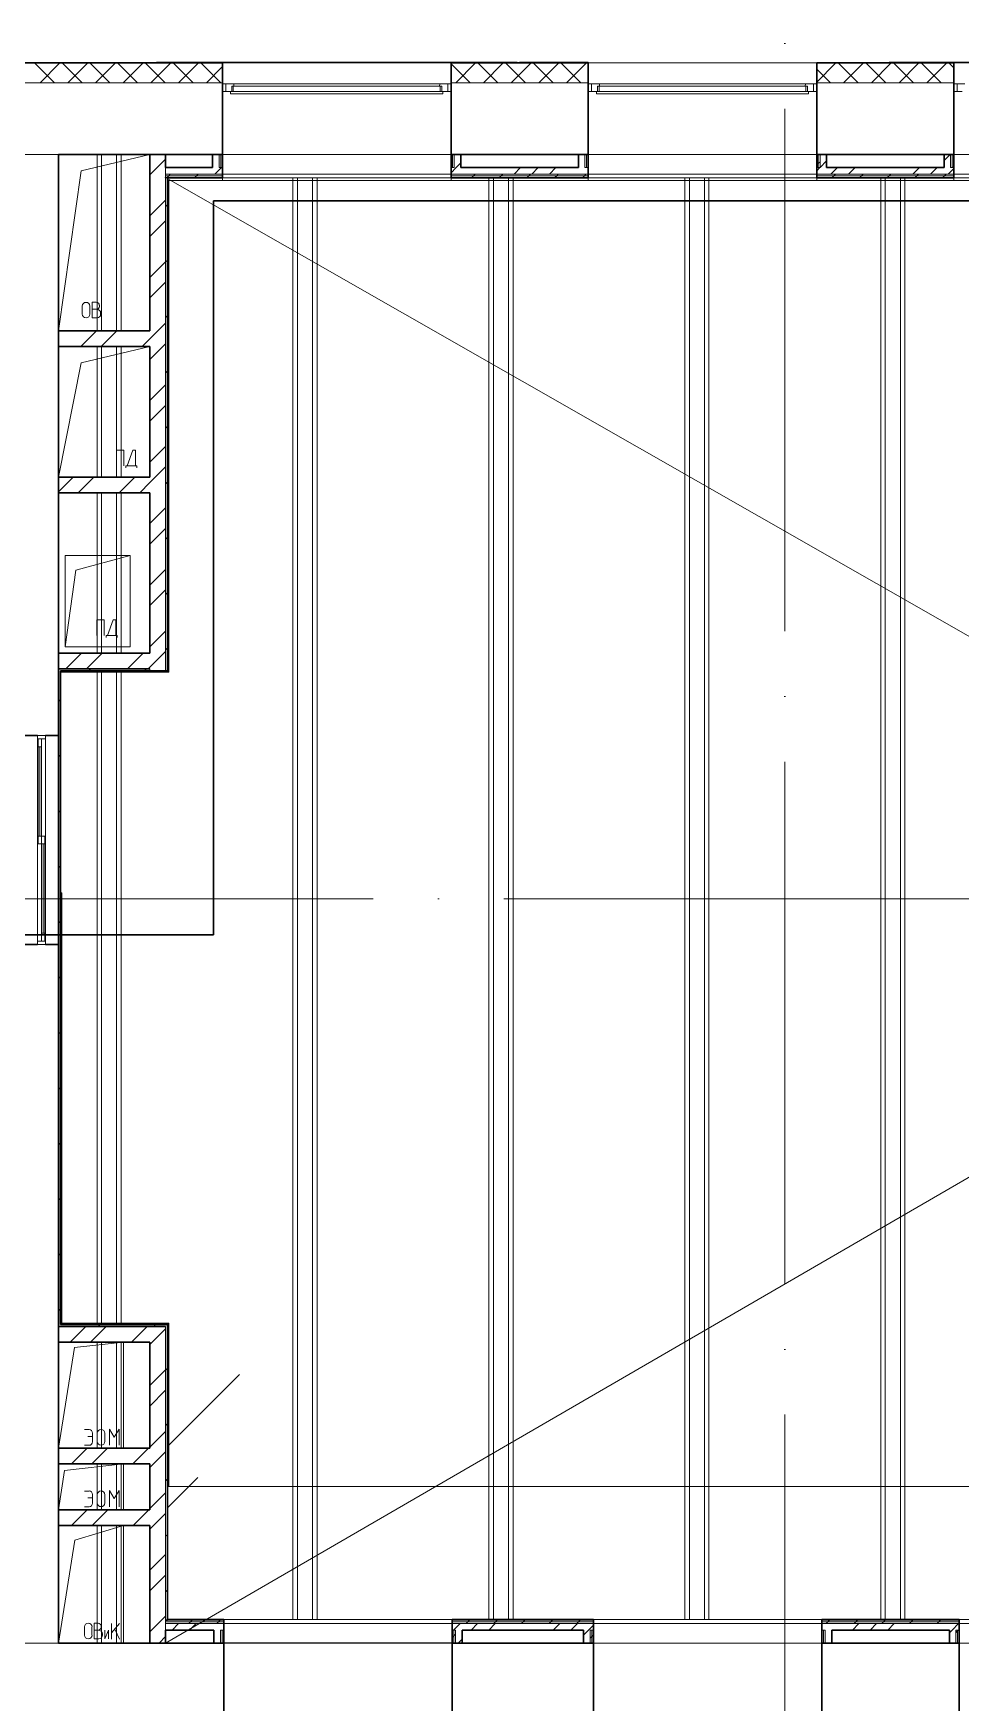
# Model space of a CAD drawing. Header units: millimetres. Extents: x -1073752 to 1436911, y -1379358 to 94781.
# Drawn here: x -885400 to -878302, y -1095843 to -1083060 of the extents above; entities that cross this region are included whole.
import ezdxf

# ---------------------------------------------------------------- set-up
doc = ezdxf.new("R2010")
doc.units = ezdxf.units.MM
doc.linetypes.add('ADSK_Линия сетки', pattern=[25, 20, -2.5, 0, -2.5])
doc.linetypes.add('ADSK_Сверху', pattern=[450, 300, -150])
for name, color, linetype, lineweight in [('_ Окна', 7, 'Continuous', 9), ('Оборудование', 7, 'Continuous', 18), ('Ограждение', 252, 'Continuous', 9), ('Окна', 7, 'Continuous', 9), ('Оси', 252, 'Continuous', 9), ('Перекрытие', 252, 'Continuous', 18), ('Стены внутренние', 7, 'Continuous', 18), ('Стены наружные', 7, 'Continuous', 18), ('Стены штриховка', 7, 'Continuous', 9)]:
    doc.layers.add(name, color=color, linetype=linetype, lineweight=lineweight)
doc.layers.add('PDF _АК RS-485', color=30, linetype='Continuous', true_color=0xff7f00)
doc.layers.add('Линии', color=7, linetype='Continuous', lineweight=9, true_color=0x00a600)
doc.layers.add('Стены', color=194, linetype='Continuous')

# ---------------------------------------------------------------- blocks, each defined once
blk = doc.blocks.new('Перекрытия 1 - Перекрытия 1-1698725-3 этаж копия 1')
at = {"layer": 'Перекрытие', "ltscale": 100}
for p, q in [((4199, 26760), (4199, 25410)), ((4234, 26760), (4234, 25410)), ((4349, 26760), (4349, 25410)), ((4384, 26760), (4384, 25410)), ((5699, 26580), (5699, 15540)), ((5734, 26580), (5734, 15540)), ((5849, 26580), (5849, 15540)), ((5884, 26580), (5884, 15540)), ((7199, 26580), (7199, 15540)), ((7234, 26580), (7234, 15540)), ((7349, 26580), (7349, 15540)), ((7384, 26580), (7384, 15540)), ((8699, 26580), (8699, 15540)), ((8734, 26580), (8734, 15540)), ((8849, 26580), (8849, 15540)), ((8884, 26580), (8884, 15540)), ((10199, 26580), (10199, 15540)), ((10234, 26580), (10234, 15540)), ((10349, 26580), (10349, 15540)), ((10384, 26580), (10384, 15540)), ((4199, 25290), (4199, 24290)), ((4234, 25290), (4234, 24290)), ((4349, 25290), (4349, 24290)), ((4384, 25290), (4384, 24290)), ((4199, 24170), (4199, 22940)), ((4234, 24170), (4234, 22940)), ((4349, 24170), (4349, 22940)), ((4384, 24170), (4384, 22940)), ((4199, 22805), (4199, 17800)), ((4234, 22805), (4234, 17800)), ((4349, 22805), (4349, 17800)), ((4384, 22805), (4384, 17800)), ((4199, 17665), (4199, 16853)), ((4234, 17665), (4234, 16853)), ((4349, 17665), (4349, 16853)), ((4384, 17665), (4384, 16853)), ((4199, 16733), (4199, 16383)), ((4234, 16733), (4234, 16383)), ((4349, 16733), (4349, 16383)), ((4384, 16733), (4384, 16383)), ((4199, 16263), (4199, 15360)), ((4234, 16263), (4234, 15360)), ((4349, 16263), (4349, 15360)), ((4384, 16263), (4384, 15360))]:
    blk.add_line(p, q, dxfattribs=at)
blk = doc.blocks.new('3 этаж')
at = {"color": 251, "lineweight": 18, "true_color": 0x636466}
for p, q in [((282086, 29237), (281561, 29112)), ((281386, 27887), (281561, 29112)), ((281568, 28014), (281568, 28076)), ((281625, 28014), (281625, 28076)), ((281675, 28105), (281645, 28105)), ((281645, 28105), (281645, 27985)), ((281679, 28052), (281645, 28052)), ((281699, 28072), (281699, 28082)), ((281709, 28012), (281709, 28022)), ((281645, 27985), (281682, 27985)), ((282086, 27767), (281561, 27642)), ((281386, 26767), (281561, 27642)), ((281886, 26973), (281829, 26973)), ((281829, 26853), (281829, 26973)), ((281886, 26853), (281886, 26973)), ((281955, 26973), (281911, 26853)), ((281975, 26973), (281955, 26973)), ((281975, 26853), (281975, 26973)), ((281901, 26853), (281901, 26838)), ((281911, 26853), (281901, 26853)), ((281911, 26853), (281975, 26853)), ((281975, 26853), (281985, 26853)), ((281985, 26853), (281985, 26838)), ((281436, 25467), (281436, 26167)), ((281436, 26167), (281936, 26167)), ((281436, 25467), (281436, 26167)), ((281436, 26167), (281936, 26167)), ((281936, 26167), (281519, 26055)), ((281936, 26167), (281936, 25467)), ((281936, 26167), (281936, 25467)), ((281436, 25467), (281519, 26055)), ((281736, 25673), (281679, 25673)), ((281679, 25553), (281679, 25673)), ((281736, 25553), (281736, 25673)), ((281805, 25673), (281761, 25553)), ((281825, 25673), (281805, 25673)), ((281825, 25553), (281825, 25673)), ((281936, 25467), (281436, 25467)), ((281936, 25467), (281436, 25467)), ((281751, 25553), (281751, 25538)), ((281761, 25553), (281751, 25553)), ((281761, 25553), (281825, 25553)), ((281825, 25553), (281835, 25553)), ((281835, 25553), (281835, 25538)), ((281585, 17899), (281585, 17962)), ((281642, 17899), (281642, 17962)), ((281689, 17990), (281659, 17990)), ((281659, 17990), (281659, 17870)), ((281692, 17937), (281659, 17937)), ((281712, 17957), (281712, 17967)), ((281722, 17897), (281722, 17907)), ((281742, 17870), (281770, 17937)), ((281742, 17870), (281742, 17937)), ((281770, 17870), (281770, 17937)), ((281853, 17988), (281793, 17917)), ((281793, 17868), (281793, 17988)), ((281853, 17868), (281817, 17945)), ((281659, 17870), (281696, 17870))]:
    blk.add_line(p, q, dxfattribs=at)
for centre, radius, start, end in [((281597, 28076), 28.7, 0, 180), ((281597, 28014), 28.7, 180, 0), ((281675, 28082), 23.3, 0, 90), ((281679, 28072), 20, 270, 0), ((281679, 28022), 30, 0, 90), ((281682, 28012), 26.7, 270, 0), ((281614, 17962), 28.7, 0, 180), ((281614, 17899), 28.7, 180, 0), ((281689, 17967), 23.3, 0, 90), ((281692, 17957), 20, 270, 0), ((281692, 17907), 30, 0, 90), ((281696, 17897), 26.7, 270, 0)]:
    blk.add_arc(centre, radius, start, end, dxfattribs=at)
at = {"layer": '_ Окна', "color": 251, "true_color": 0x636466}
for p, q in [((282666, 29777), (282641, 29777)), ((282641, 29719), (282666, 29719)), ((282666, 29719), (282666, 29777)), ((284391, 29777), (284366, 29777)), ((284366, 29777), (284366, 29719)), ((284366, 29719), (284391, 29719)), ((285466, 29777), (285441, 29777)), ((285441, 29719), (285466, 29719)), ((285466, 29719), (285466, 29777)), ((287191, 29777), (287166, 29777)), ((287166, 29777), (287166, 29719)), ((287166, 29719), (287191, 29719)), ((288266, 29777), (288241, 29777)), ((288241, 29719), (288266, 29719)), ((288266, 29719), (288266, 29777)), ((281226, 24787), (281286, 24787)), ((281243, 24701), (281243, 24017)), ((281268, 23273), (281268, 23957)), ((281226, 23187), (281286, 23187))]:
    blk.add_line(p, q, dxfattribs=at)
at = {"layer": '_ Окна', "color": 251, "lineweight": 18, "true_color": 0x636466}
for p, q in [((282725, 29777), (282666, 29777)), ((282666, 29777), (282666, 29719)), ((282666, 29719), (282704, 29719)), ((282712, 29719), (282712, 29760)), ((282712, 29760), (282724, 29760)), ((282730, 29760), (282725, 29777)), ((284306, 29777), (284302, 29760)), ((284366, 29777), (284306, 29777)), ((284308, 29760), (284320, 29760)), ((284320, 29760), (284320, 29719)), ((284328, 29719), (284366, 29719)), ((284366, 29719), (284366, 29777)), ((285525, 29777), (285466, 29777)), ((285466, 29777), (285466, 29719)), ((285466, 29719), (285504, 29719)), ((285512, 29719), (285512, 29760)), ((285512, 29760), (285524, 29760)), ((285530, 29760), (285525, 29777)), ((287106, 29777), (287102, 29760)), ((287166, 29777), (287106, 29777)), ((287108, 29760), (287120, 29760)), ((287120, 29760), (287120, 29719)), ((287128, 29719), (287166, 29719)), ((287166, 29719), (287166, 29777)), ((288325, 29777), (288266, 29777)), ((288266, 29777), (288266, 29719)), ((288266, 29719), (288304, 29719)), ((281226, 24761), (281226, 24787)), ((281226, 24787), (281286, 24787)), ((281286, 24761), (281226, 24761)), ((281231, 24701), (281231, 24761)), ((281256, 24701), (281231, 24701)), ((281256, 24761), (281256, 24701)), ((281286, 24787), (281286, 24761)), ((281231, 23957), (281231, 24017)), ((281231, 24017), (281281, 24017)), ((281281, 23957), (281231, 23957)), ((281256, 24017), (281256, 23957)), ((281281, 24017), (281281, 23957)), ((281256, 23213), (281256, 23273)), ((281256, 23273), (281281, 23273)), ((281281, 23273), (281281, 23213)), ((281286, 23213), (281226, 23213)), ((281226, 23213), (281226, 23187)), ((281226, 23187), (281286, 23187)), ((281286, 23187), (281286, 23213))]:
    blk.add_line(p, q, dxfattribs=at)
at = {"layer": 'Линии', "color": 251, "linetype": 'ADSK_Сверху', "ltscale": 200, "true_color": 0x636466}
for p, q in [((282206, 17837), (301851, 29237)), ((282206, 29062), (301851, 17837))]:
    blk.add_line(p, q, dxfattribs=at)
at = {"layer": 'Линии', "color": 251, "lineweight": 18, "ltscale": 200, "true_color": 0x636466}
for p, q in [((281386, 19329), (281508, 20100)), ((281885, 20142), (281508, 20100)), ((281885, 20142), (281885, 19329)), ((281584, 19472), (281620, 19472)), ((281646, 19446), (281646, 19378)), ((281683, 19381), (281683, 19444)), ((281740, 19381), (281740, 19444)), ((281777, 19475), (281813, 19415)), ((281777, 19352), (281777, 19475)), ((281850, 19475), (281813, 19415)), ((281850, 19352), (281850, 19475)), ((281584, 19352), (281620, 19352)), ((281610, 19420), (281646, 19420)), ((281885, 19209), (281433, 19159)), ((281885, 19209), (281885, 18859)), ((281386, 18859), (281433, 19159)), ((281584, 19002), (281620, 19002)), ((281610, 18950), (281646, 18950)), ((281646, 18976), (281646, 18908)), ((281683, 18911), (281683, 18974)), ((281740, 18911), (281740, 18974)), ((281777, 19005), (281813, 18945)), ((281777, 18882), (281777, 19005)), ((281850, 19005), (281813, 18945)), ((281850, 18882), (281850, 19005)), ((281584, 18882), (281620, 18882)), ((281885, 18739), (281511, 18626)), ((281885, 18739), (281885, 17837)), ((281386, 17837), (281511, 18626))]:
    blk.add_line(p, q, dxfattribs=at)
at = {"layer": 'Линии', "color": 251, "lineweight": 18, "true_color": 0x636466}
for centre, radius, start, end in [((281620, 19446), 26.1, 0, 90), ((281712, 19444), 28.7, 0, 180), ((281620, 19378), 26.1, 270, 0), ((281712, 19381), 28.7, 180, 0), ((281620, 18976), 26.1, 0, 90), ((281712, 18974), 28.7, 0, 180), ((281620, 18908), 26.1, 270, 0), ((281712, 18911), 28.7, 180, 0)]:
    blk.add_arc(centre, radius, start, end, dxfattribs=at)
at = {"layer": 'Оборудование', "color": 251, "true_color": 0x636466}
for p, q in [((282221, 19344), (282771, 19895)), ((282221, 18874), (282453, 19106))]:
    blk.add_line(p, q, dxfattribs=at)
at = {"layer": 'Ограждение', "color": 251, "true_color": 0x636466}
for p, q in [((301836, 29037), (282221, 29037)), ((282231, 25272), (282231, 29037)), ((282641, 29037), (282641, 29057)), ((284391, 29037), (282641, 29037)), ((284391, 29057), (284391, 29037)), ((285441, 29037), (285441, 29057)), ((287191, 29037), (285441, 29037)), ((287191, 29057), (287191, 29037)), ((288241, 29037), (288241, 29057)), ((289991, 29037), (288241, 29037)), ((281401, 25272), (282231, 25272)), ((282231, 25272), (282221, 25282)), ((281401, 23582), (281411, 23582)), ((281411, 20287), (281411, 23582)), ((281411, 20287), (281401, 20277)), ((282231, 20287), (281411, 20287)), ((282231, 20287), (282221, 20277)), ((282231, 19037), (282231, 20287))]:
    blk.add_line(p, q, dxfattribs=at)
at = {"layer": 'Окна', "color": 251, "true_color": 0x636466}
for p, q in [((282704, 29719), (284328, 29719)), ((282704, 29702), (282704, 29719)), ((284328, 29702), (282704, 29702)), ((282724, 29760), (284308, 29760)), ((282724, 29719), (282724, 29760)), ((284306, 29777), (282725, 29777)), ((284308, 29760), (284308, 29719)), ((284328, 29719), (284328, 29702)), ((285504, 29719), (287128, 29719)), ((285504, 29702), (285504, 29719)), ((287128, 29702), (285504, 29702)), ((285524, 29760), (287108, 29760)), ((285524, 29719), (285524, 29760)), ((287106, 29777), (285525, 29777)), ((287108, 29760), (287108, 29719)), ((287128, 29719), (287128, 29702)), ((281286, 24787), (281226, 24787)), ((281226, 24787), (281226, 23187)), ((281231, 24017), (281231, 24701)), ((281256, 24701), (281256, 24017)), ((281286, 23187), (281286, 24787)), ((281256, 23957), (281256, 23273)), ((281281, 23957), (281281, 23273)), ((281226, 23187), (281286, 23187))]:
    blk.add_line(p, q, dxfattribs=at)
at = {"layer": 'Оси', "color": 251, "linetype": 'ADSK_Линия сетки', "ltscale": 200, "true_color": 0x636466}
for p, q in [((286946, 34587), (286946, -30120)), ((308796, 29237), (237074, 29237)), ((308796, 23537), (237074, 23537)), ((308796, 17837), (237074, 17837))]:
    blk.add_line(p, q, dxfattribs=at)
at = {"layer": 'Перекрытие', "color": 251, "true_color": 0x636466}
for p, q in [((281885, 20142), (281885, 19329)), ((281885, 19209), (281885, 18859)), ((296331, 19037), (282221, 19037)), ((281885, 18739), (281885, 17837))]:
    blk.add_line(p, q, dxfattribs=at)
at = {"layer": 'Стены', "color": 251, "true_color": 0x636466}
blk.add_line((284401, 17837), (282651, 17837), dxfattribs=at)
at = {"layer": 'Стены внутренние', "color": 251, "lineweight": 30, "true_color": 0x636466}
for p, q in [((280286, 29939), (282641, 29939)), ((282641, 29237), (282641, 29939)), ((284391, 29237), (284391, 29939)), ((284391, 29939), (285441, 29939)), ((285441, 29237), (285441, 29939)), ((287191, 29237), (287191, 29939)), ((287191, 29939), (288241, 29939)), ((288241, 29237), (288241, 29939)), ((281386, 29237), (281386, 27887)), ((282086, 29237), (281386, 29237)), ((282566, 29237), (282206, 29237)), ((284466, 29237), (285366, 29237)), ((287266, 29237), (288166, 29237)), ((281386, 27767), (281386, 26767)), ((281386, 26647), (281386, 25417)), ((281226, 24787), (280996, 24787)), ((281386, 24787), (281286, 24787)), ((281226, 23187), (280996, 23187)), ((281386, 23187), (281286, 23187)), ((281386, 19329), (281386, 20142)), ((281386, 18859), (281386, 19209)), ((281386, 17837), (281386, 18739)), ((282086, 17837), (281386, 17837)), ((282576, 17837), (282206, 17837)), ((282651, 17837), (282651, 17287)), ((284401, 17837), (284401, 17287)), ((284476, 17837), (285406, 17837)), ((285481, 17837), (285481, 17287)), ((287231, 17837), (287231, 17287)), ((287306, 17837), (288206, 17837)), ((288281, 17837), (288281, 17287))]:
    blk.add_line(p, q, dxfattribs=at)
at = {"layer": 'Стены внутренние', "color": 251, "linetype": 'Continuous', "lineweight": 9, "true_color": 0x636466}
for p, q in [((281355, 29787), (281205, 29937)), ((281245, 29787), (281395, 29937)), ((281401, 29937), (281400, 29939)), ((281567, 29787), (281417, 29937)), ((281458, 29787), (281608, 29937)), ((281779, 29787), (281629, 29937)), ((281670, 29787), (281820, 29937)), ((281991, 29787), (281841, 29937)), ((281882, 29787), (282032, 29937)), ((282203, 29787), (282053, 29937)), ((282094, 29787), (282244, 29937)), ((282416, 29787), (282266, 29937)), ((282306, 29787), (282456, 29937)), ((282628, 29787), (282478, 29937)), ((282575, 29937), (282574, 29937)), ((284537, 29787), (284393, 29931)), ((284427, 29787), (284577, 29937)), ((284595, 29939), (284594, 29937)), ((284749, 29787), (284599, 29937)), ((284639, 29787), (284789, 29937)), ((284961, 29787), (284811, 29937)), ((284852, 29787), (285002, 29937)), ((285173, 29787), (285023, 29937)), ((285064, 29787), (285214, 29937)), ((285385, 29787), (285235, 29937)), ((285273, 29937), (285272, 29939)), ((285276, 29787), (285426, 29937)), ((287191, 29792), (287335, 29937)), ((287507, 29787), (287357, 29937)), ((287397, 29787), (287547, 29937)), ((287410, 29939), (287409, 29937)), ((287719, 29787), (287569, 29937)), ((287609, 29787), (287759, 29937)), ((287645, 29939), (287644, 29937)), ((287931, 29787), (287781, 29937)), ((287821, 29787), (287971, 29937)), ((288143, 29787), (287993, 29937)), ((288034, 29787), (288184, 29937)), ((288088, 29937), (288087, 29939)), ((288239, 29903), (288205, 29937)), ((282518, 29787), (282639, 29907)), ((284391, 29908), (284393, 29908)), ((287295, 29787), (287193, 29888))]:
    blk.add_line(p, q, dxfattribs=at)
at = {"layer": 'Стены внутренние', "color": 251, "true_color": 0x636466}
for p, q in [((282641, 29939), (284391, 29939)), ((285441, 29939), (287191, 29939)), ((288241, 29939), (289991, 29939)), ((275476, 29787), (282641, 29787)), ((281386, 29787), (280286, 29787)), ((285441, 29787), (284391, 29787)), ((288241, 29787), (287191, 29787)), ((284391, 29237), (282641, 29237)), ((287191, 29237), (285441, 29237)), ((289991, 29237), (288241, 29237)), ((282651, 17837), (282651, 17837)), ((285481, 17837), (287231, 17837)), ((288281, 17837), (290031, 17837))]:
    blk.add_line(p, q, dxfattribs=at)
at = {"layer": 'Стены наружные', "color": 251, "true_color": 0x636466}
for p, q in [((282136, 29944), (284898, 29944)), ((282136, 29944), (282136, 29939)), ((284898, 29939), (284898, 29944)), ((284916, 29944), (285441, 29944)), ((284916, 29939), (284916, 29944)), ((285441, 29939), (285441, 29944)), ((287746, 29939), (287746, 29944)), ((287746, 29944), (290506, 29944)), ((288241, 29944), (288241, 29939)), ((284391, 29087), (282641, 29087)), ((284391, 29057), (282641, 29057)), ((287191, 29087), (285441, 29087)), ((287191, 29057), (285441, 29057)), ((289991, 29087), (288241, 29087)), ((289991, 29057), (288241, 29057)), ((282651, 18017), (284401, 18017)), ((282651, 17987), (284401, 17987)), ((285481, 18017), (287231, 18017)), ((285481, 17987), (287231, 17987)), ((288281, 18017), (290031, 18017)), ((288281, 17987), (290031, 17987))]:
    blk.add_line(p, q, dxfattribs=at)
at = {"layer": 'Стены наружные', "color": 251, "lineweight": 30, "true_color": 0x636466}
for p, q in [((282086, 27887), (282086, 29237)), ((282206, 29237), (282086, 29237)), ((282206, 29237), (282206, 29137)), ((282566, 29137), (282566, 29237)), ((282641, 29237), (282566, 29237)), ((282641, 29237), (282641, 29062)), ((284391, 29062), (284391, 29237)), ((284466, 29237), (284391, 29237)), ((284466, 29237), (284466, 29137)), ((285366, 29137), (285366, 29237)), ((285441, 29237), (285366, 29237)), ((285441, 29237), (285441, 29062)), ((287191, 29062), (287191, 29237)), ((287266, 29237), (287191, 29237)), ((287266, 29237), (287266, 29137)), ((288166, 29137), (288166, 29237)), ((288241, 29237), (288166, 29237)), ((288241, 29237), (288241, 29062)), ((282566, 29137), (282206, 29137)), ((282206, 29062), (282206, 29057)), ((282206, 29057), (282206, 29062)), ((282221, 29057), (282641, 29057)), ((282221, 29057), (282221, 25282)), ((282641, 29057), (282641, 29062)), ((284391, 29057), (284391, 29062)), ((284391, 29057), (285441, 29057)), ((284466, 29137), (285366, 29137)), ((285441, 29057), (285441, 29062)), ((287191, 29057), (287191, 29062)), ((287191, 29057), (288241, 29057)), ((287266, 29137), (288166, 29137)), ((288241, 29057), (288241, 29062)), ((281386, 27887), (282086, 27887)), ((281386, 27887), (281386, 27767)), ((282086, 27767), (281386, 27767)), ((282086, 26767), (282086, 27767)), ((281386, 26767), (282086, 26767)), ((281386, 26767), (281386, 26647)), ((282086, 26647), (281386, 26647)), ((282086, 25417), (282086, 26647)), ((281386, 25417), (282086, 25417)), ((281386, 25417), (281386, 20142)), ((282086, 25297), (281386, 25297)), ((282221, 25282), (281401, 25282)), ((281401, 20277), (281401, 25282)), ((281386, 20262), (282206, 20262)), ((281401, 20277), (282221, 20277)), ((282221, 20277), (282221, 18017)), ((282086, 20142), (281386, 20142)), ((282086, 19329), (282086, 20142)), ((281386, 19329), (282086, 19329)), ((281386, 19209), (281386, 19329)), ((282086, 19209), (281386, 19209)), ((282086, 18859), (282086, 19209)), ((281386, 18859), (282086, 18859)), ((281386, 18739), (281386, 18859)), ((282086, 18739), (281386, 18739)), ((282086, 17837), (282086, 18739)), ((282221, 18012), (282206, 18012)), ((282206, 18012), (282221, 18012)), ((282576, 17937), (282206, 17937)), ((282206, 17937), (282206, 17837)), ((282221, 18017), (282651, 18017)), ((282576, 17837), (282576, 17937)), ((282651, 17937), (282651, 18017)), ((282651, 17937), (282651, 17837)), ((284401, 18017), (285481, 18017)), ((284401, 17937), (284401, 18017)), ((284401, 17837), (284401, 17937)), ((284476, 17937), (285406, 17937)), ((284476, 17937), (284476, 17837)), ((285406, 17837), (285406, 17937)), ((285481, 18017), (285481, 17837)), ((287231, 18017), (288281, 18017)), ((287231, 17837), (287231, 18017)), ((287306, 17937), (288206, 17937)), ((287306, 17937), (287306, 17837)), ((288206, 17837), (288206, 17937)), ((288281, 18017), (288281, 17837)), ((282086, 17837), (282206, 17837)), ((282576, 17837), (282651, 17837)), ((284401, 17837), (284476, 17837)), ((285406, 17837), (285481, 17837)), ((287231, 17837), (287306, 17837)), ((288206, 17837), (288281, 17837))]:
    blk.add_line(p, q, dxfattribs=at)
at = {"layer": 'Стены наружные', "color": 251, "linetype": 'Continuous', "lineweight": 9, "true_color": 0x636466}
for p, q in [((282086, 29082), (282206, 29202)), ((284431, 29137), (284466, 29172)), ((287191, 29156), (287203, 29168)), ((287203, 29168), (287216, 29181)), ((287216, 29138), (287266, 29188)), ((288166, 29190), (288212, 29237)), ((288232, 29137), (288241, 29145)), ((282217, 29062), (282230, 29074)), ((282230, 29074), (282242, 29087)), ((282425, 29057), (282430, 29062)), ((282430, 29062), (282442, 29074)), ((282442, 29074), (282455, 29087)), ((282584, 29087), (282634, 29137)), ((284391, 29097), (284431, 29137)), ((284414, 29137), (284416, 29139)), ((284546, 29057), (284551, 29062)), ((284551, 29062), (284563, 29074)), ((284563, 29074), (284576, 29087)), ((284763, 29062), (284776, 29074)), ((284776, 29074), (284788, 29087)), ((284874, 29087), (284924, 29137)), ((284970, 29057), (284975, 29062)), ((284975, 29062), (284988, 29074)), ((284988, 29074), (285000, 29087)), ((285009, 29087), (285059, 29137)), ((285144, 29087), (285194, 29137)), ((285187, 29062), (285200, 29074)), ((285200, 29074), (285212, 29087)), ((285394, 29057), (285399, 29062)), ((285399, 29062), (285412, 29074)), ((285412, 29074), (285424, 29087)), ((287191, 29113), (287214, 29137)), ((287299, 29087), (287349, 29137)), ((287309, 29062), (287321, 29074)), ((287321, 29074), (287334, 29087)), ((287434, 29087), (287484, 29137)), ((287516, 29057), (287521, 29062)), ((287521, 29062), (287533, 29074)), ((287533, 29074), (287546, 29087)), ((287733, 29062), (287745, 29074)), ((287745, 29074), (287758, 29087)), ((287927, 29087), (287977, 29137)), ((287940, 29057), (287945, 29062)), ((287945, 29062), (287957, 29074)), ((287957, 29074), (287970, 29087)), ((288062, 29087), (288112, 29137)), ((288157, 29062), (288170, 29074)), ((288170, 29074), (288182, 29087)), ((288197, 29087), (288241, 29130)), ((282086, 28768), (282206, 28888)), ((282206, 28838), (282221, 28853)), ((282086, 28610), (282206, 28730)), ((282086, 28296), (282206, 28416)), ((282206, 28414), (282221, 28429)), ((282086, 28139), (282206, 28259)), ((282206, 27989), (282221, 28004)), ((281556, 27767), (281676, 27887)), ((281713, 27767), (281833, 27887)), ((282086, 27825), (282206, 27945)), ((282028, 27767), (282086, 27825)), ((282086, 27668), (282206, 27788)), ((282206, 27565), (282221, 27580)), ((282086, 27353), (282206, 27473)), ((282086, 27196), (282206, 27316)), ((282206, 27141), (282221, 27156)), ((282086, 26882), (282206, 27002)), ((282086, 26725), (282206, 26845)), ((281386, 26653), (281499, 26767)), ((281536, 26647), (281656, 26767)), ((281851, 26647), (281971, 26767)), ((282008, 26647), (282086, 26725)), ((282206, 26716), (282221, 26731)), ((282086, 26410), (282206, 26530)), ((282086, 26253), (282206, 26373)), ((282206, 26292), (282221, 26307)), ((282086, 25939), (282206, 26059)), ((282086, 25782), (282206, 25902)), ((282206, 25868), (282221, 25883)), ((282086, 25467), (282206, 25587)), ((282206, 25444), (282221, 25459)), ((281443, 25297), (281563, 25417)), ((281601, 25297), (281721, 25417)), ((281915, 25297), (282035, 25417)), ((282072, 25297), (282086, 25310)), ((282086, 25310), (282206, 25430)), ((281619, 25282), (281634, 25297)), ((282044, 25282), (282059, 25297)), ((281386, 25048), (281401, 25063)), ((281386, 24624), (281401, 24639)), ((281386, 24199), (281401, 24214)), ((281386, 23775), (281401, 23790)), ((281386, 23351), (281401, 23366)), ((281386, 22927), (281401, 22942)), ((281386, 22502), (281401, 22517)), ((281386, 22078), (281401, 22093)), ((281386, 21654), (281401, 21669)), ((281386, 21230), (281401, 21245)), ((281386, 20805), (281401, 20820)), ((281386, 20381), (281401, 20396)), ((281475, 20142), (281595, 20262)), ((281632, 20142), (281752, 20262)), ((281691, 20262), (281706, 20277)), ((281946, 20142), (282066, 20262)), ((282086, 20124), (282206, 20244)), ((282115, 20262), (282130, 20277)), ((282206, 19928), (282221, 19943)), ((282086, 19810), (282206, 19930)), ((282086, 19653), (282206, 19773)), ((282086, 19338), (282206, 19458)), ((282206, 19504), (282221, 19519)), ((281485, 19209), (281605, 19329)), ((281642, 19209), (281762, 19329)), ((281956, 19209), (282076, 19329)), ((282086, 19181), (282206, 19301)), ((282206, 19080), (282221, 19095)), ((282086, 18867), (282206, 18987)), ((281486, 18739), (281606, 18859)), ((281643, 18739), (281763, 18859)), ((281958, 18739), (282078, 18859)), ((282086, 18710), (282206, 18830)), ((282206, 18655), (282221, 18670)), ((282086, 18395), (282206, 18515)), ((282086, 18238), (282206, 18358)), ((282206, 18231), (282221, 18246)), ((282086, 17924), (282206, 18044)), ((282256, 17937), (282306, 17987)), ((282385, 17987), (282398, 17999)), ((282390, 17937), (282440, 17987)), ((282398, 17999), (282410, 18012)), ((282410, 18012), (282415, 18017)), ((282598, 17987), (282610, 17999)), ((282610, 17999), (282623, 18012)), ((284411, 17937), (284461, 17987)), ((284413, 17893), (284426, 17906)), ((284507, 17987), (284519, 17999)), ((284519, 17999), (284532, 18012)), ((284532, 18012), (284537, 18017)), ((284545, 17937), (284595, 17987)), ((284680, 17937), (284730, 17987)), ((284719, 17987), (284731, 17999)), ((284731, 17999), (284744, 18012)), ((284931, 17987), (284944, 17999)), ((284944, 17999), (284956, 18012)), ((284956, 18012), (284961, 18017)), ((285143, 17987), (285156, 17999)), ((285156, 17999), (285168, 18012)), ((285174, 17937), (285224, 17987)), ((285309, 17937), (285359, 17987)), ((285355, 17987), (285368, 17999)), ((285368, 17999), (285380, 18012)), ((285380, 18012), (285385, 18017)), ((285406, 17899), (285444, 17937)), ((285444, 17937), (285481, 17974)), ((285468, 17887), (285481, 17900)), ((287264, 17987), (287277, 17999)), ((287277, 17999), (287289, 18012)), ((287464, 17937), (287514, 17987)), ((287477, 17987), (287489, 17999)), ((287489, 17999), (287502, 18012)), ((287502, 18012), (287507, 18017)), ((287599, 17937), (287649, 17987)), ((287689, 17987), (287701, 17999)), ((287701, 17999), (287714, 18012)), ((287734, 17937), (287784, 17987)), ((287901, 17987), (287913, 17999)), ((287913, 17999), (287926, 18012)), ((287926, 18012), (287931, 18017)), ((288113, 17987), (288125, 17999)), ((288125, 17999), (288138, 18012)), ((288206, 17915), (288227, 17937)), ((288227, 17937), (288277, 17987)), ((288256, 17917), (288268, 17930)), ((288268, 17930), (288275, 17937)), ((282156, 17837), (282206, 17887)), ((284401, 17881), (284413, 17893)), ((284445, 17837), (284476, 17867)), ((285456, 17875), (285468, 17887))]:
    blk.add_line(p, q, dxfattribs=at)
at = {"layer": 'Стены штриховка', "color": 251, "true_color": 0x636466}
for p, q in [((280948, 29937), (282639, 29937)), ((282639, 29937), (282639, 29863)), ((284393, 29863), (284393, 29937)), ((284393, 29937), (285439, 29937)), ((285439, 29937), (285439, 29863)), ((287193, 29863), (287193, 29937)), ((287193, 29937), (288239, 29937)), ((288239, 29937), (288239, 29863)), ((282639, 29863), (282641, 29863)), ((284391, 29863), (284393, 29863)), ((285439, 29863), (285441, 29863)), ((287191, 29863), (287193, 29863)), ((288239, 29863), (288241, 29863)), ((282616, 29237), (282616, 29137)), ((282628, 29237), (282628, 29137)), ((284403, 29237), (284403, 29137)), ((284416, 29237), (284416, 29137)), ((285416, 29237), (285416, 29137)), ((285428, 29237), (285428, 29137)), ((287203, 29237), (287203, 29137)), ((287216, 29237), (287216, 29137)), ((288216, 29237), (288216, 29137)), ((288228, 29237), (288228, 29137)), ((282206, 29137), (282206, 29062)), ((282641, 29087), (282206, 29087)), ((282641, 29074), (282206, 29074)), ((282641, 29062), (282206, 29062)), ((282206, 29062), (282641, 29062)), ((282206, 25282), (282206, 29057)), ((282206, 29057), (282206, 25297)), ((282641, 29137), (282616, 29137)), ((284416, 29137), (284391, 29137)), ((285441, 29087), (284391, 29087)), ((285441, 29074), (284391, 29074)), ((285441, 29062), (284391, 29062)), ((284391, 29062), (285441, 29062)), ((285441, 29137), (285416, 29137)), ((287216, 29137), (287191, 29137)), ((288241, 29087), (287191, 29087)), ((288241, 29074), (287191, 29074)), ((288241, 29062), (287191, 29062)), ((287191, 29062), (288241, 29062)), ((288241, 29137), (288216, 29137)), ((282086, 25282), (282086, 25297)), ((282206, 17937), (282206, 20262)), ((282651, 17999), (282206, 17999)), ((282651, 17987), (282206, 17987)), ((282221, 18012), (282651, 18012)), ((282651, 18012), (282221, 18012)), ((282626, 17837), (282626, 17937)), ((282626, 17937), (282651, 17937)), ((282638, 17837), (282638, 17937)), ((284401, 18012), (285481, 18012)), ((285481, 18012), (284401, 18012)), ((285481, 17999), (284401, 17999)), ((285481, 17987), (284401, 17987)), ((284401, 17937), (284426, 17937)), ((284413, 17837), (284413, 17937)), ((284426, 17837), (284426, 17937)), ((285456, 17837), (285456, 17937)), ((285456, 17937), (285481, 17937)), ((285468, 17837), (285468, 17937)), ((287231, 18012), (288281, 18012)), ((288281, 18012), (287231, 18012)), ((288281, 17999), (287231, 17999)), ((288281, 17987), (287231, 17987)), ((287231, 17937), (287256, 17937)), ((287243, 17837), (287243, 17937)), ((287256, 17837), (287256, 17937)), ((288256, 17837), (288256, 17937)), ((288256, 17937), (288281, 17937)), ((288268, 17837), (288268, 17937))]:
    blk.add_line(p, q, dxfattribs=at)
at = {"layer": 'Перекрытие', "color": 251, "true_color": 0x636466}
blk.add_blockref('Перекрытия 1 - Перекрытия 1-1698725-3 этаж копия 1', (277482, 2476), dxfattribs=at)

msp = doc.modelspace()

# ---------------------------------------------------------------- linework, layer by layer
at = {"layer": 'PDF _АК RS-485', "linetype": 'ByBlock', "lineweight": 30, "ltscale": 100}
for p, q in [((-884020.3, -1089964.3), (-884020.3, -1084342.4)), ((-884020.3, -1084342.4), (-864082.6, -1084342.4)), ((-889528.5, -1089964.3), (-884020.3, -1089964.3))]:
    msp.add_line(p, q, dxfattribs=at)

# ---------------------------------------------------------------- block references
msp.add_blockref('3 этаж', (-1166593.9, -1113224.3))

doc.saveas('drawing.dxf')
